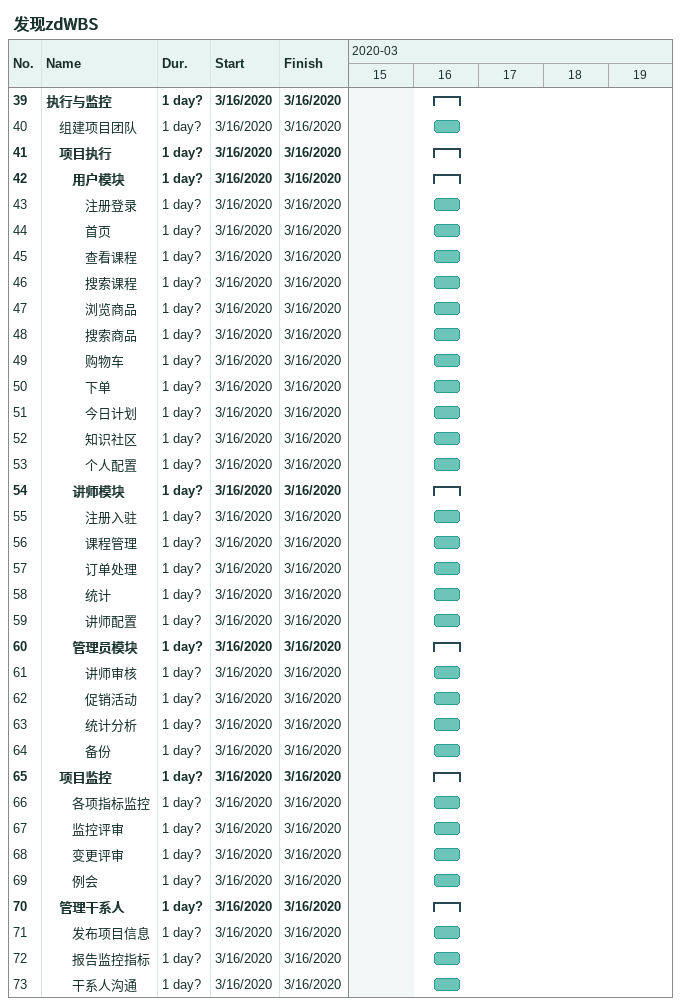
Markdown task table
发现zdWBS

| ID | Level | Task | Duration | Start | Finish |
|---|---|---|---|---|---|
| 39 | 1 | **执行与监控** | 1d? | 2020-03-16 | 2020-03-16 |
| 40 | 2 | 组建项目团队 | 1d? | 2020-03-16 | 2020-03-16 |
| 41 | 2 | **项目执行** | 1d? | 2020-03-16 | 2020-03-16 |
| 42 | 3 | **用户模块** | 1d? | 2020-03-16 | 2020-03-16 |
| 43 | 4 | 注册登录 | 1d? | 2020-03-16 | 2020-03-16 |
| 44 | 4 | 首页 | 1d? | 2020-03-16 | 2020-03-16 |
| 45 | 4 | 查看课程 | 1d? | 2020-03-16 | 2020-03-16 |
| 46 | 4 | 搜索课程 | 1d? | 2020-03-16 | 2020-03-16 |
| 47 | 4 | 浏览商品 | 1d? | 2020-03-16 | 2020-03-16 |
| 48 | 4 | 搜索商品 | 1d? | 2020-03-16 | 2020-03-16 |
| 49 | 4 | 购物车 | 1d? | 2020-03-16 | 2020-03-16 |
| 50 | 4 | 下单 | 1d? | 2020-03-16 | 2020-03-16 |
| 51 | 4 | 今日计划 | 1d? | 2020-03-16 | 2020-03-16 |
| 52 | 4 | 知识社区 | 1d? | 2020-03-16 | 2020-03-16 |
| 53 | 4 | 个人配置 | 1d? | 2020-03-16 | 2020-03-16 |
| 54 | 3 | **讲师模块** | 1d? | 2020-03-16 | 2020-03-16 |
| 55 | 4 | 注册入驻 | 1d? | 2020-03-16 | 2020-03-16 |
| 56 | 4 | 课程管理 | 1d? | 2020-03-16 | 2020-03-16 |
| 57 | 4 | 订单处理 | 1d? | 2020-03-16 | 2020-03-16 |
| 58 | 4 | 统计 | 1d? | 2020-03-16 | 2020-03-16 |
| 59 | 4 | 讲师配置 | 1d? | 2020-03-16 | 2020-03-16 |
| 60 | 3 | **管理员模块** | 1d? | 2020-03-16 | 2020-03-16 |
| 61 | 4 | 讲师审核 | 1d? | 2020-03-16 | 2020-03-16 |
| 62 | 4 | 促销活动 | 1d? | 2020-03-16 | 2020-03-16 |
| 63 | 4 | 统计分析 | 1d? | 2020-03-16 | 2020-03-16 |
| 64 | 4 | 备份 | 1d? | 2020-03-16 | 2020-03-16 |
| 65 | 2 | **项目监控** | 1d? | 2020-03-16 | 2020-03-16 |
| 66 | 3 | 各项指标监控 | 1d? | 2020-03-16 | 2020-03-16 |
| 67 | 3 | 监控评审 | 1d? | 2020-03-16 | 2020-03-16 |
| 68 | 3 | 变更评审 | 1d? | 2020-03-16 | 2020-03-16 |
| 69 | 3 | 例会 | 1d? | 2020-03-16 | 2020-03-16 |
| 70 | 2 | **管理干系人** | 1d? | 2020-03-16 | 2020-03-16 |
| 71 | 3 | 发布项目信息 | 1d? | 2020-03-16 | 2020-03-16 |
| 72 | 3 | 报告监控指标 | 1d? | 2020-03-16 | 2020-03-16 |
| 73 | 3 | 干系人沟通 | 1d? | 2020-03-16 | 2020-03-16 |
